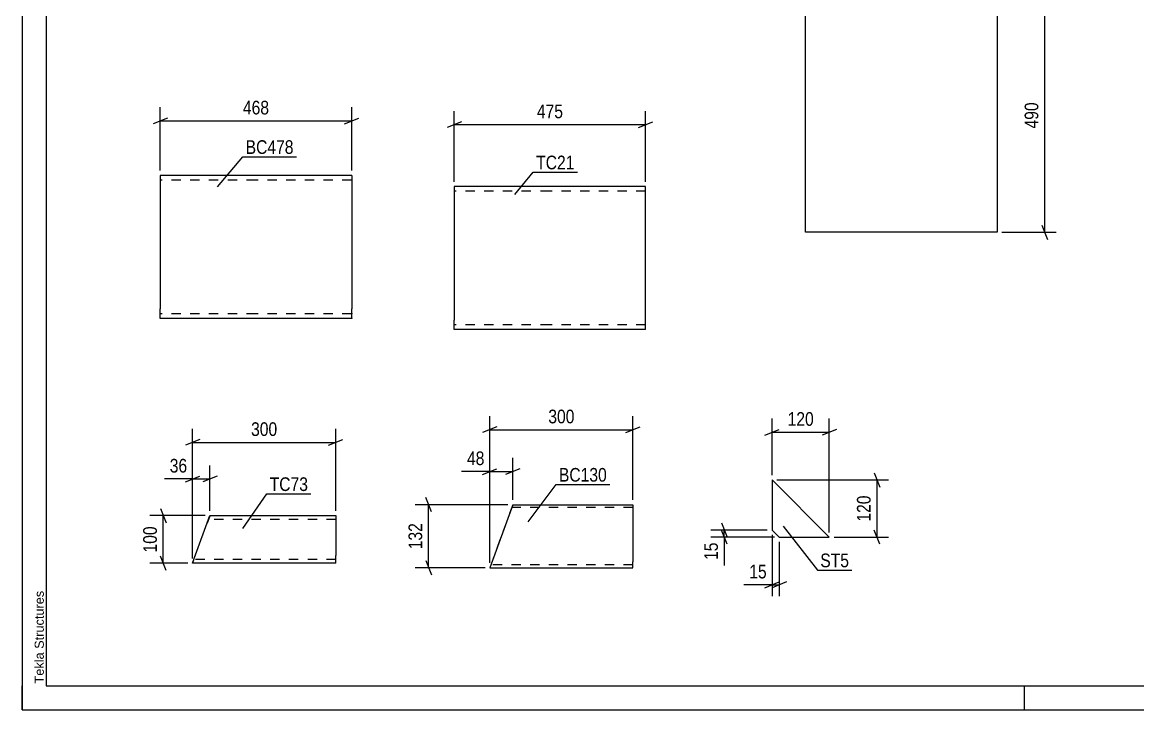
# Model space of a CAD drawing. Header units: millimetres. Extents: x 0 to 420, y 0 to 297.
# Drawn here: x 0 to 233.7, y 0 to 144.1 of the extents above; entities that cross this region are included whole.
import ezdxf

# ---------------------------------------------------------------- set-up
doc = ezdxf.new("R2010")
doc.units = ezdxf.units.MM
doc.linetypes.add('DXK_LINE_DOT2', pattern=[3.9198, 1.9599, -1.9599])
doc.styles.add('Arial', font='ARIAL.TTF', dxfattribs={"height": 0.2})
doc.styles.add('Arial Narrow', font='ARIALN.TTF', dxfattribs={"height": 0.2})

# ---------------------------------------------------------------- blocks, each defined once
blk = doc.blocks.new('Unknown-284877791-1132')
at = {"color": 5, "linetype": 'Continuous'}
for p, q in [((0, 297), (0, 0)), ((5, 292), (5, 5)), ((0, 0), (0, 5)), ((5, 5), (415, 5)), ((210, 0), (210, 5)), ((0, 0), (420, 0))]:
    blk.add_line(p, q, dxfattribs=at)
at = {"color": 174, "linetype": 'Continuous', "style": 'Arial'}
blk.add_text('Tekla Structures', height=1.9102, rotation=90, dxfattribs=at).set_placement((4.5, 5.5))
blk = doc.blocks.new('Part-284877791-1242 - 1223')
at = {"color": 2, "linetype": 'Continuous'}
for p, q in [((90.5, 109.7), (90.5, 107.7)), ((110.5, 109.7), (90.5, 109.7)), ((90.5, 107.7), (90.5, 81.7)), ((130.6, 109.7), (110.6, 109.7)), ((130.6, 79.7), (130.6, 109.7)), ((90.5, 79.85), (90.5, 81.7)), ((90.5, 79.7), (90.5, 79.85)), ((110.5, 79.7), (90.5, 79.7)), ((130.6, 79.7), (110.6, 79.7))]:
    blk.add_line(p, q, dxfattribs=at)
at = {"color": 7, "linetype": 'DXK_LINE_DOT2'}
for p, q in [((110.5, 108.7), (90.5, 108.7)), ((90.5, 108.4), (90.5, 107.7)), ((130.6, 108.7), (110.6, 108.7)), ((90.5, 80.7), (90.5, 80.77)), ((110.5, 80.7), (90.5, 80.7)), ((90.5, 79.7), (90.5, 79.85)), ((130.6, 80.7), (110.6, 80.7)), ((130.6, 80.7), (130.6, 80.77))]:
    blk.add_line(p, q, dxfattribs=at)
blk = doc.blocks.new('Part-284877791-1282 - 1265')
at = {"color": 2, "linetype": 'Continuous'}
for p, q in [((28.91, 112.04), (28.91, 110.04)), ((48.91, 112.04), (28.91, 112.04)), ((28.91, 110.04), (28.91, 84.04)), ((69.01, 112.04), (49.01, 112.04)), ((69.01, 112.04), (69.01, 110.04)), ((69.01, 110.04), (69.01, 84.04)), ((28.91, 82.19), (28.91, 84.04)), ((28.91, 82.04), (28.91, 82.19)), ((48.91, 82.04), (28.91, 82.04)), ((69.01, 82.04), (49.01, 82.04)), ((69.01, 82.04), (69.01, 84.04))]:
    blk.add_line(p, q, dxfattribs=at)
at = {"color": 7, "linetype": 'DXK_LINE_DOT2'}
for p, q in [((48.91, 111.04), (28.91, 111.04)), ((28.91, 110.75), (28.91, 110.04)), ((69.01, 111.04), (49.01, 111.04)), ((28.91, 83.04), (28.91, 83.12)), ((48.91, 83.04), (28.91, 83.04)), ((28.91, 82.04), (28.91, 82.19)), ((69.01, 83.04), (49.01, 83.04)), ((69.01, 83.04), (69.01, 84.04)), ((69.01, 83.12), (69.01, 83.04)), ((69.01, 82.19), (69.01, 82.04))]:
    blk.add_line(p, q, dxfattribs=at)
blk = doc.blocks.new('Part-284877791-1939 - 1923')
at = {"color": 2, "linetype": 'Continuous'}
for p, q in [((164.13, 100.11), (164.13, 149.11)), ((164.13, 149.11), (184.13, 149.11)), ((184.23, 149.11), (204.23, 149.11)), ((204.23, 149.11), (204.23, 100.11)), ((184.13, 100.11), (164.13, 100.11)), ((204.23, 100.11), (184.23, 100.11))]:
    blk.add_line(p, q, dxfattribs=at)
blk = doc.blocks.new('Part-284877791-1349 - 1333')
at = {"color": 2, "linetype": 'Continuous'}
for p, q in [((36.03, 31.69), (39.31, 40.7)), ((39.31, 40.7), (65.67, 40.7)), ((65.67, 40.7), (65.67, 32.3)), ((35.67, 30.7), (36.03, 31.69)), ((65.67, 30.7), (35.67, 30.7)), ((65.67, 30.7), (65.67, 32.3))]:
    blk.add_line(p, q, dxfattribs=at)
at = {"color": 7, "linetype": 'DXK_LINE_DOT2'}
for p, q in [((39.26, 40.58), (38.73, 39.1)), ((65.67, 39.9), (39.02, 39.9)), ((38.73, 39.1), (38.73, 39.1)), ((35.71, 30.83), (36.25, 32.3)), ((65.67, 31.5), (35.96, 31.5)), ((65.67, 30.7), (65.67, 31.17))]:
    blk.add_line(p, q, dxfattribs=at)
blk = doc.blocks.new('Part-284877791-2290 - 2274')
at = {"color": 2, "linetype": 'Continuous'}
for p, q in [((157.09, 48.18), (157.09, 37.68)), ((157.09, 48.18), (169.09, 36.18)), ((157.09, 37.68), (158.59, 36.18)), ((158.59, 36.18), (169.09, 36.18))]:
    blk.add_line(p, q, dxfattribs=at)
blk = doc.blocks.new('Part-284877791-2598 - 2581')
at = {"color": 2, "linetype": 'Continuous'}
for p, q in [((102.76, 42.98), (97.95, 29.78)), ((102.76, 42.98), (102.76, 42.98)), ((102.76, 42.98), (127.95, 42.98)), ((127.95, 42.98), (127.95, 42.89)), ((127.95, 42.89), (127.95, 42.24)), ((127.95, 42.24), (127.95, 30.98)), ((127.95, 29.78), (127.95, 30.98)), ((97.95, 29.78), (127.95, 29.78))]:
    blk.add_line(p, q, dxfattribs=at)
at = {"color": 7, "linetype": 'DXK_LINE_DOT2'}
for p, q in [((102.76, 42.98), (97.95, 29.78)), ((127.95, 42.38), (102.54, 42.38)), ((127.95, 42.98), (127.95, 42.98)), ((127.95, 42.63), (127.95, 42.24)), ((127.95, 30.38), (98.17, 30.38)), ((127.95, 29.88), (127.95, 30.14)), ((127.95, 29.78), (127.95, 29.88))]:
    blk.add_line(p, q, dxfattribs=at)
blk = doc.blocks.new('StraightDimension-284877791-1246 - 1223')
at = {"color": 7, "linetype": 'Continuous'}
for p, q in [((90.5, 110.7), (90.5, 125.53)), ((130.6, 110.7), (130.6, 125.53)), ((92, 123.28), (89, 122.08)), ((90.5, 122.68), (130.6, 122.68)), ((129.1, 122.08), (132.1, 123.28))]:
    blk.add_line(p, q, dxfattribs=at)
at = {"color": 0}
blk.add_wipeout([(113.89, 123.43), (113.89, 127.63), (107.21, 127.63), (107.21, 123.43)], dxfattribs=at)
at = {"color": 3, "style": 'Arial Narrow'}
blk.add_text('475', height=2.863, dxfattribs=at).set_placement((107.81, 124.03))
blk = doc.blocks.new('StraightDimension-284877791-1285 - 1265')
at = {"color": 7, "linetype": 'Continuous'}
for p, q in [((28.91, 113.04), (28.91, 126.32)), ((69.01, 113.04), (69.01, 126.32)), ((30.41, 124.07), (27.41, 122.87)), ((67.51, 122.87), (70.51, 124.07)), ((28.91, 123.47), (69.01, 123.47))]:
    blk.add_line(p, q, dxfattribs=at)
at = {"color": 0}
blk.add_wipeout([(52.3, 124.22), (52.3, 128.42), (45.62, 128.42), (45.62, 124.22)], dxfattribs=at)
at = {"color": 3, "style": 'Arial Narrow'}
blk.add_text('468', height=2.863, dxfattribs=at).set_placement((46.22, 124.82))
blk = doc.blocks.new('StraightDimension-284877791-1942 - 1923')
at = {"color": 7, "linetype": 'Continuous'}
for p, q in [((214.83, 147.61), (213.63, 150.61)), ((205.23, 149.11), (216.63, 149.11)), ((214.23, 100.11), (214.23, 149.11)), ((213.63, 101.61), (214.83, 98.61)), ((205.23, 100.11), (216.63, 100.11))]:
    blk.add_line(p, q, dxfattribs=at)
at = {"color": 0}
blk.add_wipeout([(213.48, 127.95), (209.28, 127.95), (209.28, 121.27), (213.48, 121.27)], dxfattribs=at)
at = {"color": 3, "style": 'Arial Narrow'}
blk.add_text('490', height=2.863, rotation=90.0002, dxfattribs=at).set_placement((212.88, 121.87))
blk = doc.blocks.new('StraightDimension-284877791-1377 - 1333')
at = {"color": 7, "linetype": 'Continuous'}
for p, q in [((35.67, 31.7), (35.67, 58.9)), ((65.67, 41.7), (65.67, 58.9)), ((37.17, 56.65), (34.17, 55.45)), ((64.17, 55.45), (67.17, 56.65)), ((35.67, 56.05), (65.67, 56.05))]:
    blk.add_line(p, q, dxfattribs=at)
at = {"color": 0}
blk.add_wipeout([(54.01, 56.8), (54.01, 61), (47.33, 61), (47.33, 56.8)], dxfattribs=at)
at = {"color": 3, "style": 'Arial Narrow'}
blk.add_text('300', height=2.863, dxfattribs=at).set_placement((47.93, 57.4))
blk = doc.blocks.new('StraightDimension-284877791-1352 - 1333')
at = {"color": 7, "linetype": 'Continuous'}
for p, q in [((28.94, 42.2), (30.14, 39.2)), ((38.31, 40.7), (26.69, 40.7)), ((29.54, 30.7), (29.54, 40.7)), ((34.67, 30.7), (26.69, 30.7)), ((30.14, 29.2), (28.94, 32.2))]:
    blk.add_line(p, q, dxfattribs=at)
at = {"color": 0}
blk.add_wipeout([(28.79, 39.05), (24.59, 39.05), (24.59, 32.36), (28.79, 32.36)], dxfattribs=at)
at = {"color": 3, "style": 'Arial Narrow'}
blk.add_text('100', height=2.863, rotation=90.0002, dxfattribs=at).set_placement((28.19, 32.96))
blk = doc.blocks.new('StraightDimension-284877791-1388 - 1333')
at = {"color": 7, "linetype": 'Continuous'}
for p, q in [((35.67, 31.7), (35.67, 51.23)), ((39.31, 41.7), (39.31, 51.23)), ((34.17, 47.78), (37.17, 48.98)), ((35.67, 48.38), (39.31, 48.38)), ((40.81, 48.98), (37.81, 47.78))]:
    blk.add_line(p, q, dxfattribs=at)
at = {"color": 0}
blk.add_wipeout([(35.14, 49.13), (35.14, 53.33), (30.29, 53.33), (30.29, 49.13)], dxfattribs=at)
at = {"color": 7, "linetype": 'Continuous'}
blk.add_line((35.67, 48.38), (29.76, 48.38), dxfattribs=at)
blk.add_line((35.67, 48.38), (29.76, 48.38), dxfattribs=at)
at = {"color": 3, "style": 'Arial Narrow'}
blk.add_text('36', height=2.863, dxfattribs=at).set_placement((30.89, 49.73))
blk = doc.blocks.new('StraightDimension-284877791-2292 - 2274')
at = {"color": 7, "linetype": 'Continuous'}
for p, q in [((178.49, 49.68), (179.69, 46.68)), ((158.09, 48.18), (181.49, 48.18)), ((179.09, 36.18), (179.09, 48.18)), ((179.69, 34.68), (178.49, 37.68)), ((170.09, 36.18), (181.49, 36.18))]:
    blk.add_line(p, q, dxfattribs=at)
at = {"color": 0}
blk.add_wipeout([(178.34, 45.52), (174.14, 45.52), (174.14, 38.84), (178.34, 38.84)], dxfattribs=at)
at = {"color": 3, "style": 'Arial Narrow'}
blk.add_text('120', height=2.863, rotation=90.0002, dxfattribs=at).set_placement((177.74, 39.44))
blk = doc.blocks.new('StraightDimension-284877791-2299 - 2274')
at = {"color": 7, "linetype": 'Continuous'}
for p, q in [((156.09, 37.68), (144.24, 37.68)), ((146.49, 39.18), (147.69, 36.18)), ((147.69, 34.68), (146.49, 37.68)), ((147.09, 36.18), (147.09, 37.68)), ((157.59, 36.18), (144.24, 36.18))]:
    blk.add_line(p, q, dxfattribs=at)
at = {"color": 0}
blk.add_wipeout([(146.34, 35.65), (142.14, 35.65), (142.14, 30.8), (146.34, 30.8)], dxfattribs=at)
at = {"color": 7, "linetype": 'Continuous'}
blk.add_line((147.09, 36.18), (147.09, 30.27), dxfattribs=at)
blk.add_line((147.09, 36.18), (147.09, 30.27), dxfattribs=at)
at = {"color": 3, "style": 'Arial Narrow'}
blk.add_text('15', height=2.863, rotation=90.0002, dxfattribs=at).set_placement((145.74, 31.4))
blk = doc.blocks.new('StraightDimension-284877791-2310 - 2274')
at = {"color": 7, "linetype": 'Continuous'}
for p, q in [((157.09, 49.18), (157.09, 61.03)), ((169.09, 37.18), (169.09, 61.03)), ((155.59, 57.58), (158.59, 58.78)), ((170.59, 58.78), (167.59, 57.58)), ((157.09, 58.18), (169.09, 58.18))]:
    blk.add_line(p, q, dxfattribs=at)
at = {"color": 0}
blk.add_wipeout([(166.43, 58.93), (166.43, 63.13), (159.75, 63.13), (159.75, 58.93)], dxfattribs=at)
at = {"color": 3, "style": 'Arial Narrow'}
blk.add_text('120', height=2.863, dxfattribs=at).set_placement((160.35, 59.53))
blk = doc.blocks.new('StraightDimension-284877791-2319 - 2274')
at = {"color": 7, "linetype": 'Continuous'}
for p, q in [((157.09, 36.68), (157.09, 23.78)), ((158.59, 35.18), (158.59, 23.78)), ((155.59, 25.58), (158.59, 26.78)), ((160.09, 26.78), (157.09, 25.58)), ((157.09, 26.18), (158.59, 26.18))]:
    blk.add_line(p, q, dxfattribs=at)
at = {"color": 0}
blk.add_wipeout([(156.57, 26.93), (156.57, 31.13), (151.71, 31.13), (151.71, 26.93)], dxfattribs=at)
at = {"color": 7, "linetype": 'Continuous'}
blk.add_line((157.09, 26.18), (151.19, 26.18), dxfattribs=at)
blk.add_line((157.09, 26.18), (151.19, 26.18), dxfattribs=at)
at = {"color": 3, "style": 'Arial Narrow'}
blk.add_text('15', height=2.863, dxfattribs=at).set_placement((152.31, 27.53))
blk = doc.blocks.new('StraightDimension-284877791-2600 - 2581')
at = {"color": 7, "linetype": 'Continuous'}
for p, q in [((97.95, 30.78), (97.95, 52.79)), ((102.76, 43.98), (102.76, 52.79)), ((96.45, 49.34), (99.45, 50.54)), ((97.95, 49.94), (102.76, 49.94)), ((104.26, 50.54), (101.26, 49.34))]:
    blk.add_line(p, q, dxfattribs=at)
at = {"color": 0}
blk.add_wipeout([(97.43, 50.69), (97.43, 54.89), (92.57, 54.89), (92.57, 50.69)], dxfattribs=at)
at = {"color": 7, "linetype": 'Continuous'}
blk.add_line((97.95, 49.94), (92.04, 49.94), dxfattribs=at)
blk.add_line((97.95, 49.94), (92.04, 49.94), dxfattribs=at)
at = {"color": 3, "style": 'Arial Narrow'}
blk.add_text('48', height=2.863, dxfattribs=at).set_placement((93.17, 51.29))
blk = doc.blocks.new('StraightDimension-284877791-2618 - 2581')
at = {"color": 7, "linetype": 'Continuous'}
for p, q in [((85.73, 41.48), (84.53, 44.48)), ((101.76, 42.98), (82.28, 42.98)), ((85.13, 29.78), (85.13, 42.98)), ((84.53, 31.28), (85.73, 28.28)), ((96.95, 29.78), (82.28, 29.78))]:
    blk.add_line(p, q, dxfattribs=at)
at = {"color": 0}
blk.add_wipeout([(84.38, 39.73), (80.18, 39.73), (80.18, 33.04), (84.38, 33.04)], dxfattribs=at)
at = {"color": 3, "style": 'Arial Narrow'}
blk.add_text('132', height=2.863, rotation=90.0002, dxfattribs=at).set_placement((83.78, 33.64))
blk = doc.blocks.new('StraightDimension-284877791-2636 - 2581')
at = {"color": 7, "linetype": 'Continuous'}
for p, q in [((97.95, 30.78), (97.95, 61.55)), ((127.95, 43.98), (127.95, 61.55)), ((99.45, 59.3), (96.45, 58.1)), ((97.95, 58.7), (127.95, 58.7)), ((126.45, 58.1), (129.45, 59.3))]:
    blk.add_line(p, q, dxfattribs=at)
at = {"color": 0}
blk.add_wipeout([(116.29, 59.45), (116.29, 63.65), (109.61, 63.65), (109.61, 59.45)], dxfattribs=at)
at = {"color": 3, "style": 'Arial Narrow'}
blk.add_text('300', height=2.863, dxfattribs=at).set_placement((110.21, 60.05))
blk = doc.blocks.new('Mark-284877791-1237 - 1223')
at = {"color": 0}
blk.add_wipeout([(115.7, 113.31), (115.7, 116.31), (107.66, 116.31), (107.66, 113.31)], dxfattribs=at)
blk.add_wipeout([(115.7, 113.31), (115.7, 116.31), (107.66, 116.31), (107.66, 113.31)], dxfattribs=at)
at = {"color": 30, "linetype": 'Continuous'}
for p, q in [((103.19, 108.04), (107.06, 112.71)), ((107.06, 112.71), (116.3, 112.71))]:
    blk.add_line(p, q, dxfattribs=at)
at = {"color": 3, "style": 'Arial Narrow'}
blk.add_text('TC21', height=2.863, dxfattribs=at).set_placement((107.66, 113.31))
blk = doc.blocks.new('Mark-284877791-1278 - 1265')
at = {"color": 0}
blk.add_wipeout([(56.84, 116.54), (56.84, 119.54), (46.79, 119.54), (46.79, 116.54)], dxfattribs=at)
blk.add_wipeout([(56.84, 116.54), (56.84, 119.54), (46.79, 119.54), (46.79, 116.54)], dxfattribs=at)
at = {"color": 30, "linetype": 'Continuous'}
for p, q in [((40.87, 109.64), (46.19, 115.94)), ((46.19, 115.94), (57.44, 115.94))]:
    blk.add_line(p, q, dxfattribs=at)
at = {"color": 3, "style": 'Arial Narrow'}
blk.add_text('BC478', height=2.863, dxfattribs=at).set_placement((46.79, 116.54))
blk = doc.blocks.new('Mark-284877791-1345 - 1333')
at = {"color": 0}
blk.add_wipeout([(59.87, 45.86), (59.87, 48.86), (51.83, 48.86), (51.83, 45.86)], dxfattribs=at)
blk.add_wipeout([(59.87, 45.86), (59.87, 48.86), (51.83, 48.86), (51.83, 45.86)], dxfattribs=at)
at = {"color": 30, "linetype": 'Continuous'}
for p, q in [((46.18, 38.01), (51.23, 45.26)), ((51.23, 45.26), (60.47, 45.26))]:
    blk.add_line(p, q, dxfattribs=at)
at = {"color": 3, "style": 'Arial Narrow'}
blk.add_text('TC73', height=2.863, dxfattribs=at).set_placement((51.83, 45.86))
blk = doc.blocks.new('Mark-284877791-2286 - 2274')
at = {"color": 0}
blk.add_wipeout([(173.22, 29.87), (173.22, 32.87), (167.19, 32.87), (167.19, 29.87)], dxfattribs=at)
blk.add_wipeout([(173.22, 29.87), (173.22, 32.87), (167.19, 32.87), (167.19, 29.87)], dxfattribs=at)
at = {"color": 30, "linetype": 'Continuous'}
for p, q in [((159.43, 38.52), (166.59, 29.27)), ((166.59, 29.27), (173.82, 29.27))]:
    blk.add_line(p, q, dxfattribs=at)
at = {"color": 3, "style": 'Arial Narrow'}
blk.add_text('ST5', height=2.863, dxfattribs=at).set_placement((167.19, 29.87))
blk = doc.blocks.new('Mark-284877791-2594 - 2581')
at = {"color": 0}
blk.add_wipeout([(122.48, 47.82), (122.48, 50.82), (112.43, 50.82), (112.43, 47.82)], dxfattribs=at)
blk.add_wipeout([(122.48, 47.82), (122.48, 50.82), (112.43, 50.82), (112.43, 47.82)], dxfattribs=at)
at = {"color": 30, "linetype": 'Continuous'}
for p, q in [((106.02, 39.42), (111.83, 47.22)), ((111.83, 47.22), (123.08, 47.22))]:
    blk.add_line(p, q, dxfattribs=at)
at = {"color": 3, "style": 'Arial Narrow'}
blk.add_text('BC130', height=2.863, dxfattribs=at).set_placement((112.43, 47.82))

msp = doc.modelspace()

# ---------------------------------------------------------------- block references
for name in ['Unknown-284877791-1132', 'Part-284877791-1939 - 1923', 'Part-284877791-1282 - 1265', 'Part-284877791-1242 - 1223', 'Part-284877791-2290 - 2274', 'Part-284877791-2598 - 2581', 'Part-284877791-1349 - 1333']:
    msp.add_blockref(name, (0, 0))

# ---------------------------------------------------------------- next in the draw order: block references
for name in ['StraightDimension-284877791-1942 - 1923', 'StraightDimension-284877791-1285 - 1265', 'StraightDimension-284877791-1246 - 1223', 'StraightDimension-284877791-1377 - 1333', 'StraightDimension-284877791-2600 - 2581', 'StraightDimension-284877791-2292 - 2274']:
    msp.add_blockref(name, (0, 0))

# ---------------------------------------------------------------- next in the draw order: block references
for name in ['Mark-284877791-1278 - 1265', 'Mark-284877791-1237 - 1223', 'Mark-284877791-1345 - 1333', 'StraightDimension-284877791-2618 - 2581', 'StraightDimension-284877791-1352 - 1333', 'StraightDimension-284877791-2299 - 2274']:
    msp.add_blockref(name, (0, 0))

# ---------------------------------------------------------------- next in the draw order: block references
for name in ['StraightDimension-284877791-2636 - 2581', 'StraightDimension-284877791-2310 - 2274', 'StraightDimension-284877791-1388 - 1333']:
    msp.add_blockref(name, (0, 0))

# ---------------------------------------------------------------- next in the draw order: block references
for name in ['Mark-284877791-2594 - 2581', 'StraightDimension-284877791-2319 - 2274']:
    msp.add_blockref(name, (0, 0))

# ---------------------------------------------------------------- next in the draw order: block references
msp.add_blockref('Mark-284877791-2286 - 2274', (0, 0))

doc.saveas('drawing.dxf')
